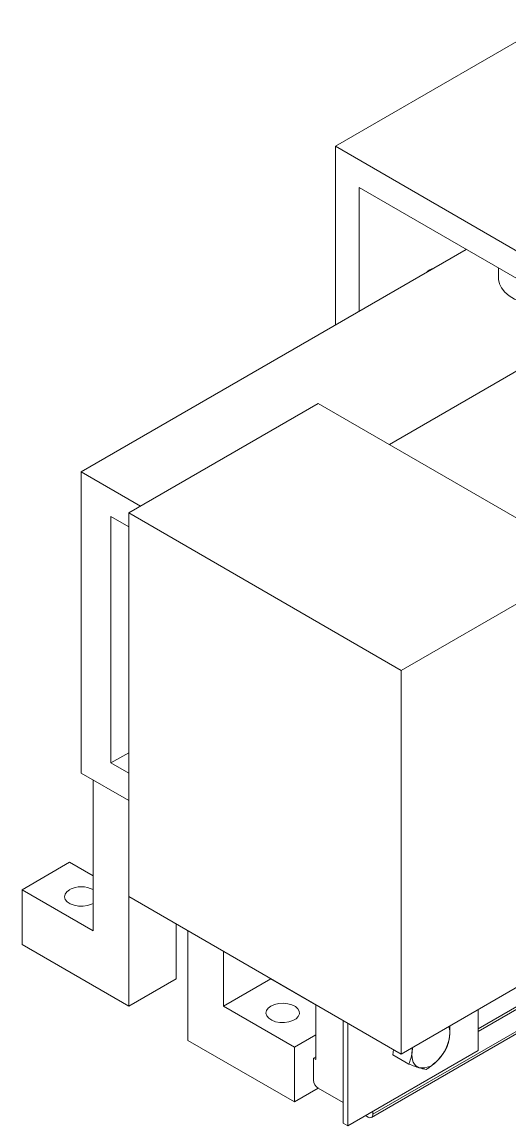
# Model space of a CAD drawing. Header units: millimetres. Extents: x 0 to 119, y 0 to 84.
# Drawn here: x 48.28 to 62.84, y 33 to 65.9 of the extents above; entities that cross this region are included whole.
import ezdxf

# ---------------------------------------------------------------- set-up
doc = ezdxf.new("R2010")
doc.units = ezdxf.units.MM

msp = doc.modelspace()

# ---------------------------------------------------------------- linework, layer by layer
at = {"color": 7, "linetype": 'Continuous', "lineweight": 15}
for p, q in [((71.068, 69.95), (57.633, 62.194)), ((57.633, 62.194), (66.118, 57.295)), ((57.633, 62.194), (57.633, 56.866)), ((65.411, 56.887), (58.34, 60.969)), ((58.34, 57.274), (58.34, 60.969)), ((61.54, 59.122), (50.051, 52.489)), ((62.497, 58.569), (62.497, 58.275)), ((59.244, 53.306), (65.411, 56.866)), ((57.122, 54.531), (51.465, 51.265)), ((57.122, 54.531), (65.254, 49.836)), ((50.051, 52.489), (51.818, 51.469)), ((50.051, 52.489), (50.051, 43.507)), ((50.935, 51.163), (51.465, 50.856)), ((50.935, 43.814), (50.935, 51.163)), ((51.465, 51.265), (59.597, 46.571)), ((51.465, 39.834), (51.465, 51.265)), ((65.254, 49.836), (59.597, 46.571)), ((82.688, 47.897), (61.895, 35.894)), ((82.697, 47.821), (61.895, 35.812)), ((58.707, 33.251), (82.771, 47.143)), ((59.597, 46.571), (59.597, 35.139)), ((51.465, 44.12), (50.935, 43.814)), ((50.935, 43.814), (51.465, 43.507)), ((50.051, 43.507), (51.465, 42.691)), ((50.405, 43.303), (50.405, 38.812)), ((48.283, 40.037), (49.697, 40.853)), ((50.405, 40.445), (49.697, 40.853)), ((48.283, 40.037), (48.283, 38.404)), ((50.405, 38.812), (48.283, 40.037)), ((59.597, 35.139), (51.465, 39.834)), ((51.465, 36.567), (51.465, 39.834)), ((52.879, 37.383), (52.879, 39.017)), ((53.233, 38.813), (53.233, 35.546)), ((48.283, 38.404), (51.465, 36.567)), ((54.294, 36.567), (54.294, 38.201)), ((65.254, 38.405), (59.597, 35.139)), ((51.465, 36.567), (52.879, 37.383)), ((54.294, 36.567), (55.708, 37.383)), ((55.708, 37.383), (55.708, 37.384)), ((57.051, 36.608), (55.708, 37.383)), ((56.415, 35.342), (54.294, 36.567)), ((57.051, 34.975), (57.051, 36.609)), ((61.895, 36.466), (61.895, 35.241)), ((57.864, 33.077), (57.864, 36.139)), ((58.006, 36.058), (58.006, 32.995)), ((53.233, 35.546), (56.415, 33.709)), ((56.415, 35.342), (57.051, 35.71)), ((56.415, 33.709), (56.415, 35.342)), ((61.895, 35.241), (58.006, 32.995)), ((59.364, 35.274), (59.347, 35.115)), ((59.925, 35.328), (59.92, 35.207)), ((57.051, 35.057), (56.981, 35.016)), ((56.981, 35.016), (56.981, 34.363)), ((56.981, 35.016), (57.051, 34.975)), ((59.347, 35.115), (59.827, 34.838)), ((56.415, 33.709), (57.122, 34.118)), ((57.122, 34.118), (57.864, 33.689)), ((58.536, 33.302), (58.607, 33.261)), ((58.748, 33.342), (58.748, 33.424)), ((58.006, 32.995), (57.864, 33.077))]:
    msp.add_line(p, q, dxfattribs=at)
at = {"color": 8, "linetype": 'Continuous', "lineweight": 15}
msp.add_line((58.748, 33.342), (82.765, 47.207), dxfattribs=at)
at = {"color": 7, "linetype": 'Continuous', "lineweight": 15, "flags": 128}
for points in [[(62.529, 58.097), (62.499, 58.228), (62.497, 58.275)], [(64.44, 57.447), (64.248, 57.421), (64.019, 57.409), (63.79, 57.417), (63.566, 57.445), (63.352, 57.493), (63.152, 57.559), (62.973, 57.642), (62.818, 57.739), (62.69, 57.849), (62.593, 57.97), (62.529, 58.097)], [(49.697, 40.037), (49.615, 39.974), (49.565, 39.901), (49.551, 39.823), (49.574, 39.745), (49.633, 39.674), (49.722, 39.615), (49.836, 39.572), (49.966, 39.548), (50.102, 39.546), (50.234, 39.564), (50.353, 39.603), (50.405, 39.629)], [(55.708, 36.567), (55.626, 36.504), (55.576, 36.431), (55.562, 36.353), (55.585, 36.276), (55.643, 36.205), (55.733, 36.145), (55.847, 36.102), (55.976, 36.079), (56.112, 36.076), (56.245, 36.094), (56.363, 36.133), (56.46, 36.189), (56.527, 36.257), (56.559, 36.333), (56.554, 36.412), (56.513, 36.487), (56.438, 36.553), (56.336, 36.604), (56.213, 36.638), (56.078, 36.651), (55.943, 36.643), (55.816, 36.615), (55.708, 36.567)], [(59.92, 35.207), (59.915, 35.119), (59.92, 35.036), (59.934, 34.961), (59.958, 34.894), (59.991, 34.836), (60.032, 34.788), (60.08, 34.752), (60.136, 34.728)], [(59.944, 35.339), (59.935, 35.299), (59.92, 35.207)]]:
    msp.add_lwpolyline(points, dxfattribs=at)
at = {"color": 7, "linetype": 'Continuous', "lineweight": 15}
for centre, radius, start, end in [((60.693, 58.097), 0.481, 104.7412, 135.2535), ((50.051, 39.368), 0.757, 62.1389, 117.861), ((60.411, 35.769), 0.637, 352.2596, 17.4579), ((59.761, 35.857), 1.292, 316.3863, 352.2473), ((60.214, 35.325), 0.602, 262.6058, 323.3675), ((57.288, 34.377), 0.307, 182.6053, 237.3944), ((58.662, 33.328), 0.0873, 230.7971, 9.2144)]:
    msp.add_arc(centre, radius, start, end, dxfattribs=at)
for points, knots in [([(61.042, 35.683), (61.043, 35.692), (61.05, 35.764), (61.054, 35.861), (61.046, 35.951), (61.044, 35.975)], [0, 0, 0, 0, 0.101717, 0.770346, 1, 1, 1, 1]), ([(60.948, 35.313), (60.969, 35.37), (61.012, 35.484), (61.032, 35.616), (61.042, 35.683)], [0, 0, 0, 0, 0.495458, 1, 1, 1, 1]), ([(59.92, 35.207), (59.919, 35.198), (59.911, 35.126), (59.885, 34.998), (59.846, 34.891), (59.827, 34.838)], [0, 0, 0, 0, 0.070087, 0.530782, 1, 1, 1, 1]), ([(60.697, 34.966), (60.723, 34.995), (60.823, 35.105), (60.895, 35.225), (60.948, 35.313)], [0, 0, 0, 0, 0.268628, 1, 1, 1, 1]), ([(60.344, 34.677), (60.377, 34.699), (60.505, 34.786), (60.615, 34.889), (60.697, 34.966)], [0, 0, 0, 0, 0.25755, 1, 1, 1, 1]), ([(59.827, 34.838), (59.883, 34.816), (59.996, 34.774), (60.089, 34.743), (60.136, 34.728)], [0, 0, 0, 0, 0.495461, 1, 1, 1, 1]), ([(60.136, 34.728), (60.142, 34.726), (60.188, 34.712), (60.265, 34.691), (60.318, 34.682), (60.344, 34.677)], [0, 0, 0, 0, 0.070092, 0.530786, 1, 1, 1, 1])]:
    msp.add_open_spline(points, degree=3, knots=knots, dxfattribs=at)

doc.saveas('drawing.dxf')
